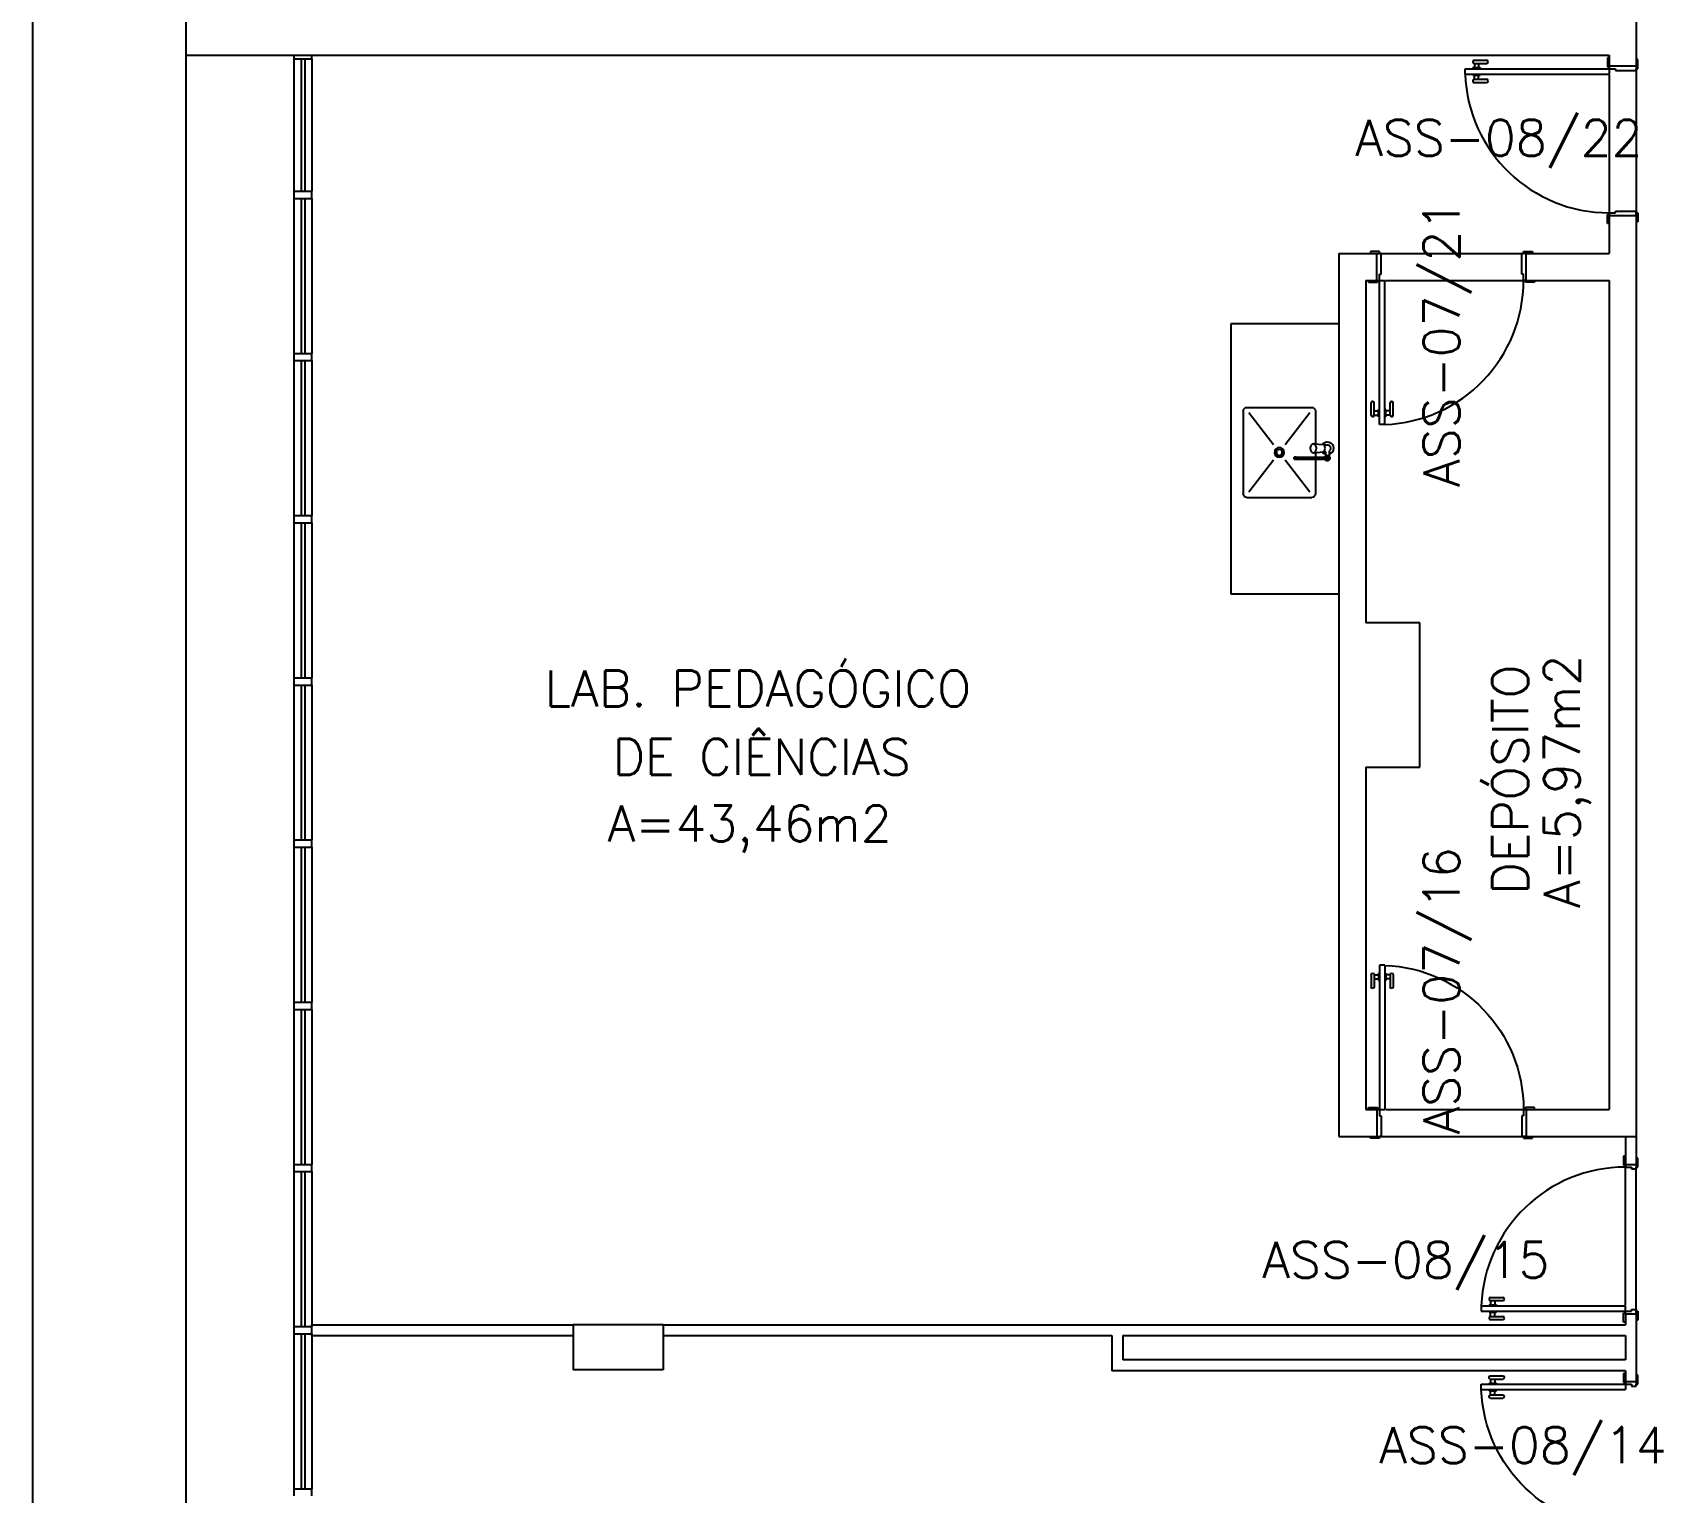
# Model space of a CAD drawing. Extents: x 272.3 to 314.2, y 193.7 to 231.5.
# Drawn here: x 272.52 to 281.57, y 207.3 to 215.4 of the extents above; entities that cross this region are included whole.
import ezdxf

# ---------------------------------------------------------------- set-up
doc = ezdxf.new("R2010")
doc.units = 0
doc.header["$LTSCALE"] = 0.01
for name, color, linetype in [('ALVENARIA', 2, 'CONTINUOUS'), ('AREA', 2, 'CONTINUOUS'), ('DIVISÓRIA', 2, 'CONTINUOUS'), ('ENDEREÇO', 2, 'CONTINUOUS'), ('JANELA', 1, 'CONTINUOUS'), ('MACANETA', 2, 'CONTINUOUS'), ('MARCO', 2, 'CONTINUOUS'), ('PC', 7, 'CONTINUOUS'), ('PISO', 1, 'CONTINUOUS'), ('PORTA', 2, 'CONTINUOUS'), ('SOLEIRA', 1, 'CONTINUOUS'), ('TEXTO', 2, 'CONTINUOUS')]:
    doc.layers.add(name, color=color, linetype=linetype)
doc.styles.add('UNB-100', font='simplex.shx', dxfattribs={"height": 0.4})
doc.styles.add('UNB-200', font='simplex.shx', dxfattribs={"height": 0.3})

# ---------------------------------------------------------------- blocks, each defined once
blk = doc.blocks.new('MACANETA')
at = {"layer": 'MACANETA', "color": 1}
for p, q in [((-0.0765, 0.0523), (-0.0765, 0.12)), ((-0.059, 0.0523), (-0.059, 0.12)), ((0.029, 0.0523), (0.029, 0.12)), ((0.0465, 0.0523), (0.0465, 0.12)), ((-0.059, 0.0755), (-0.0356, 0.0755)), ((-0.059, 0.0523), (-0.0356, 0.0523)), ((-0.0358, 0.0435), (-0.0358, 0.0842)), ((-0.0358, 0.0842), (-0.03, 0.0842)), ((-0.0358, 0.0435), (-0.03, 0.0435)), ((0.0058, 0.0842), (0, 0.0842)), ((0.0058, 0.0435), (0, 0.0435)), ((0.0058, 0.0435), (0.0058, 0.0842)), ((0.029, 0.0755), (0.0059, 0.0755)), ((0.029, 0.0523), (0.0059, 0.0523))]:
    blk.add_line(p, q, dxfattribs=at)
for centre, start, end in [((-0.0678, 0.12), 90, 180), ((-0.0678, 0.12), 0, 90), ((0.0378, 0.12), 90, 180), ((0.0378, 0.12), 0, 90), ((-0.0678, 0.0523), 180, 270), ((-0.0678, 0.0523), 270, 0), ((0.0378, 0.0523), 180, 270), ((0.0378, 0.0523), 270, 0)]:
    blk.add_arc(centre, 0.00874, start, end, dxfattribs=at)
blk = doc.blocks.new('DOOR-80')
at = {"layer": 'PORTA'}
for p, q in [((-0.045, -0.8), (-0.045, 0)), ((-0.015, 0), (-0.045, 0)), ((-0.015, -0.8), (-0.015, 0)), ((-0.045, -0.8), (-0.015, -0.8))]:
    blk.add_line(p, q, dxfattribs=at)
at = {"layer": 'PORTA', "color": 1}
blk.add_arc((-0.015, 0), 0.8, 180, 267.85089, dxfattribs=at)
at = {"layer": 'PORTA'}
blk.add_blockref('MACANETA', (-0.015, -0.8), dxfattribs=at)
blk = doc.blocks.new('DOOR80')
at = {"layer": 'PORTA'}
for p, q in [((0.015, -0.8), (0.015, 0)), ((0.015, 0), (0.045, 0)), ((0.045, -0.8), (0.045, 0)), ((0.045, -0.8), (0.015, -0.8))]:
    blk.add_line(p, q, dxfattribs=at)
at = {"layer": 'PORTA', "color": 1}
blk.add_arc((0.015, 0), 0.8, 272.14911, 0, dxfattribs=at)
at = {"layer": 'PORTA'}
blk.add_blockref('MACANETA', (0.045, -0.8), dxfattribs=at)
blk = doc.blocks.new('A$C5DC5101E')
at = {"layer": 'PC', "color": 1}
for p, q in [((0.1002, 0.48), (0.1002, 0.2972)), ((0.2002, 0.5), (0.1202, 0.5)), ((0.1302, 0.47), (0.2672, 0.2927)), ((0.4802, 0.5), (0.2002, 0.5)), ((0.3332, 0.2927), (0.4702, 0.47)), ((0.5002, 0.48), (0.5002, 0.02)), ((0.0425, 0.29), (0.0511, 0.29)), ((0.0465, 0.2732), (0.0473, 0.2813)), ((0.0473, 0.2651), (0.0465, 0.2732)), ((0.0473, 0.2813), (0.0492, 0.2874)), ((0.0492, 0.2874), (0.0527, 0.292)), ((0.0527, 0.292), (0.0557, 0.2932)), ((0.1112, 0.2982), (0.0557, 0.2932)), ((0.0942, 0.2732), (0.0956, 0.2832)), ((0.0956, 0.2633), (0.0942, 0.2732)), ((0.0956, 0.2832), (0.0992, 0.2909)), ((0.0992, 0.2909), (0.1051, 0.2965)), ((0.1051, 0.2965), (0.1112, 0.2982)), ((0.1112, 0.2982), (0.1174, 0.2965)), ((0.1174, 0.2965), (0.1233, 0.2909)), ((0.1233, 0.2909), (0.1269, 0.2832)), ((0.1269, 0.2832), (0.1283, 0.2732)), ((0.1283, 0.2732), (0.1269, 0.2633)), ((0.0232, 0.2576), (0.0232, 0.228)), ((0.2002, 0.2232), (0.0339, 0.2232)), ((0.2002, 0.2132), (0.0339, 0.2132)), ((0.0432, 0.2469), (0.0432, 0.2293)), ((0.0492, 0.2591), (0.0473, 0.2651)), ((0.0527, 0.2544), (0.0492, 0.2591)), ((0.0557, 0.2532), (0.0527, 0.2544)), ((0.1112, 0.2482), (0.0557, 0.2532)), ((0.0992, 0.2555), (0.0956, 0.2633)), ((0.1051, 0.2499), (0.0992, 0.2555)), ((0.1002, 0.2492), (0.1002, 0.2232)), ((0.1002, 0.2132), (0.1002, 0.02)), ((0.1112, 0.2482), (0.1051, 0.2499)), ((0.1174, 0.2499), (0.1112, 0.2482)), ((0.1233, 0.2555), (0.1174, 0.2499)), ((0.1269, 0.2633), (0.1233, 0.2555)), ((0.1302, 0.03), (0.2672, 0.2073)), ((0.2111, 0.2232), (0.2002, 0.2232)), ((0.2111, 0.2132), (0.2002, 0.2132)), ((0.3332, 0.2073), (0.4702, 0.03)), ((0.2002, 0), (0.1202, 0)), ((0.4802, 0), (0.2002, 0))]:
    blk.add_line(p, q, dxfattribs=at)
for radius in [0.0266, 0.0163]:
    blk.add_circle((0.3002, 0.25), radius, dxfattribs=at)
for centre, radius, start, end in [((0.1202, 0.48), 0.02, 90, 180), ((0.4802, 0.48), 0.02, 360, 90), ((0.0339, 0.2732), 0.0349, 36.17047, 252.25677), ((0.0339, 0.2732), 0.0189, 62.73673, 235.73755), ((0.0339, 0.2182), 0.0145, 20.16101, 339.83899), ((0.0339, 0.2182), 0.005, 90.00373, 269.99627), ((0.0532, 0.2469), 0.01, 102.82848, 180), ((0.0339, 0.2732), 0.0349, 285.53733, 323.99874), ((0.2111, 0.2182), 0.00738, 222.65589, 137.34411), ((0.2111, 0.2182), 0.005, 269.99352, 90.00648), ((0.1202, 0.02), 0.02, 180, 270), ((0.4802, 0.02), 0.02, 270, 360)]:
    blk.add_arc(centre, radius, start, end, dxfattribs=at)

msp = doc.modelspace()

# ---------------------------------------------------------------- linework, layer by layer
at = {"layer": 'ALVENARIA'}
for p, q in [((273.3739, 215.528), (273.3739, 215.278)), ((281.4239, 215.528), (281.4239, 215.218)), ((273.3739, 215.278), (281.2739, 215.278)), ((281.2739, 215.278), (281.2739, 215.218)), ((281.2739, 215.218), (281.4239, 215.218)), ((281.2739, 214.388), (281.2739, 214.178)), ((281.2739, 214.388), (281.4239, 214.388)), ((281.4239, 214.388), (281.4239, 209.278)), ((279.7739, 214.178), (279.7739, 209.278)), ((279.7739, 214.178), (279.9839, 214.178)), ((279.9839, 214.028), (279.9839, 214.178)), ((280.8139, 214.028), (280.8139, 214.178)), ((280.8139, 214.178), (281.2739, 214.178)), ((279.9239, 214.028), (279.9239, 212.128)), ((279.9239, 214.028), (279.9839, 214.028)), ((280.8139, 214.028), (281.2739, 214.028)), ((281.2739, 214.028), (281.2739, 209.428)), ((280.2239, 212.128), (279.9239, 212.128)), ((280.2239, 211.328), (280.2239, 212.128)), ((279.9239, 211.328), (280.2239, 211.328)), ((279.9239, 211.328), (279.9239, 209.428)), ((279.9239, 209.428), (279.9839, 209.428)), ((279.9839, 209.428), (279.9839, 209.278)), ((280.8139, 209.428), (280.8139, 209.278)), ((280.8139, 209.428), (281.2739, 209.428)), ((279.7739, 209.278), (279.9839, 209.278)), ((280.8139, 209.278), (281.4239, 209.278)), ((276.0239, 208.233), (275.5239, 208.233)), ((275.5239, 208.233), (275.5239, 207.983)), ((276.0239, 208.233), (276.0239, 207.983)), ((276.0239, 207.983), (275.5239, 207.983))]:
    msp.add_line(p, q, dxfattribs=at)
at = {"layer": 'DIVISÓRIA'}
for p, q in [((279.1739, 213.788), (279.1739, 212.288)), ((279.7739, 213.788), (279.1739, 213.788)), ((279.7739, 212.288), (279.1739, 212.288)), ((281.3639, 209.278), (281.3639, 209.123)), ((281.4239, 209.278), (281.4239, 209.123)), ((281.3539, 209.168), (281.3539, 209.118)), ((281.3639, 209.168), (281.3539, 209.168)), ((281.3539, 209.118), (281.3639, 209.118)), ((281.3639, 209.123), (281.3639, 209.118)), ((281.3639, 209.123), (281.4239, 209.123)), ((281.3639, 209.118), (281.3639, 209.108)), ((281.3639, 209.108), (281.3989, 209.108)), ((281.3989, 209.108), (281.3989, 209.098)), ((281.3989, 209.098), (281.4239, 209.098)), ((281.4339, 209.158), (281.4239, 209.158)), ((281.4239, 209.123), (281.4239, 209.108)), ((281.4239, 209.108), (281.4339, 209.108)), ((281.4239, 209.098), (281.4239, 209.108)), ((281.4339, 209.108), (281.4339, 209.158)), ((281.3539, 208.298), (281.3639, 208.298)), ((281.3539, 208.248), (281.3539, 208.298)), ((281.3639, 208.308), (281.3989, 208.308)), ((281.3639, 208.298), (281.3639, 208.308)), ((281.3639, 208.293), (281.3639, 208.298)), ((281.3639, 208.293), (281.3639, 208.233)), ((281.3639, 208.293), (281.4239, 208.293)), ((281.3989, 208.318), (281.4239, 208.318)), ((281.3989, 208.308), (281.3989, 208.318)), ((281.4239, 208.318), (281.4239, 208.308)), ((281.4239, 208.293), (281.4239, 208.308)), ((281.4239, 208.308), (281.4339, 208.308)), ((281.4239, 208.293), (281.4239, 207.918)), ((281.4339, 208.308), (281.4339, 208.258)), ((274.0739, 208.233), (275.5239, 208.233)), ((276.0239, 208.233), (281.3639, 208.233)), ((281.3639, 208.248), (281.3539, 208.248)), ((281.4339, 208.258), (281.4239, 208.258)), ((274.0739, 208.173), (275.5239, 208.173)), ((276.0239, 208.173), (278.5139, 208.173)), ((278.5139, 208.173), (278.5139, 207.978)), ((278.5739, 208.173), (278.5739, 208.038)), ((278.5739, 208.173), (281.3639, 208.173)), ((281.3639, 208.173), (281.3639, 208.038)), ((281.3639, 208.038), (278.5739, 208.038)), ((281.3639, 207.978), (278.5139, 207.978)), ((281.3539, 207.963), (281.3539, 207.913)), ((281.3639, 207.963), (281.3539, 207.963)), ((281.3539, 207.913), (281.3639, 207.913)), ((281.3639, 207.978), (281.3639, 207.918)), ((281.3639, 207.918), (281.3639, 207.913)), ((281.3639, 207.918), (281.4239, 207.918)), ((281.3639, 207.913), (281.3639, 207.903)), ((281.4339, 207.953), (281.4239, 207.953)), ((281.4239, 207.918), (281.4239, 207.903)), ((281.4339, 207.903), (281.4339, 207.953)), ((281.3639, 207.903), (281.3989, 207.903)), ((281.3989, 207.903), (281.3989, 207.893)), ((281.3989, 207.893), (281.4239, 207.893)), ((281.4239, 207.903), (281.4339, 207.903)), ((281.4239, 207.893), (281.4239, 207.903))]:
    msp.add_line(p, q, dxfattribs=at)
at = {"layer": 'JANELA'}
for p, q in [((273.9739, 215.278), (273.9739, 215.258)), ((273.9739, 215.258), (273.9739, 214.523)), ((273.9739, 215.258), (274.0739, 215.258)), ((274.0139, 215.258), (274.0139, 214.523)), ((274.0339, 215.258), (274.0339, 214.523)), ((274.0739, 215.258), (274.0739, 215.278)), ((274.0739, 215.258), (274.0739, 214.523)), ((273.9739, 214.523), (274.0739, 214.523)), ((273.9739, 214.523), (273.9739, 214.483)), ((274.0739, 214.483), (274.0739, 214.523)), ((273.9739, 214.483), (273.9739, 213.623)), ((273.9739, 214.483), (274.0739, 214.483)), ((274.0139, 214.483), (274.0139, 213.623)), ((274.0339, 214.483), (274.0339, 213.623)), ((274.0739, 214.483), (274.0739, 213.623)), ((273.9739, 213.623), (274.0739, 213.623)), ((273.9739, 213.623), (273.9739, 213.583)), ((274.0739, 213.583), (274.0739, 213.623)), ((273.9739, 213.583), (274.0739, 213.583)), ((273.9739, 213.583), (273.9739, 212.723)), ((274.0139, 213.583), (274.0139, 212.723)), ((274.0339, 213.583), (274.0339, 212.723)), ((274.0739, 213.583), (274.0739, 212.723)), ((273.9739, 212.723), (274.0739, 212.723)), ((273.9739, 212.723), (273.9739, 212.683)), ((274.0739, 212.683), (274.0739, 212.723)), ((273.9739, 212.683), (273.9739, 211.823)), ((273.9739, 212.683), (274.0739, 212.683)), ((274.0139, 212.683), (274.0139, 211.823)), ((274.0339, 212.683), (274.0339, 211.823)), ((274.0739, 212.683), (274.0739, 211.823)), ((273.9739, 211.823), (274.0739, 211.823)), ((273.9739, 211.823), (273.9739, 211.783)), ((274.0739, 211.783), (274.0739, 211.823)), ((273.9739, 211.783), (274.0739, 211.783)), ((273.9739, 211.783), (273.9739, 210.923)), ((274.0139, 211.783), (274.0139, 210.923)), ((274.0339, 211.783), (274.0339, 210.923)), ((274.0739, 211.783), (274.0739, 210.923)), ((273.9739, 210.923), (274.0739, 210.923)), ((273.9739, 210.923), (273.9739, 210.883)), ((274.0739, 210.883), (274.0739, 210.923)), ((273.9739, 210.883), (274.0739, 210.883)), ((273.9739, 210.883), (273.9739, 210.023)), ((274.0139, 210.883), (274.0139, 210.023)), ((274.0339, 210.883), (274.0339, 210.023)), ((274.0739, 210.883), (274.0739, 210.023)), ((273.9739, 210.023), (274.0739, 210.023)), ((273.9739, 210.023), (273.9739, 209.983)), ((274.0739, 209.983), (274.0739, 210.023)), ((273.9739, 209.983), (273.9739, 209.123)), ((273.9739, 209.983), (274.0739, 209.983)), ((274.0139, 209.983), (274.0139, 209.123)), ((274.0339, 209.983), (274.0339, 209.123)), ((274.0739, 209.983), (274.0739, 209.123)), ((273.9739, 209.123), (274.0739, 209.123)), ((273.9739, 209.123), (273.9739, 209.083)), ((273.9739, 209.083), (274.0739, 209.083)), ((273.9739, 209.083), (273.9739, 208.223)), ((274.0139, 209.083), (274.0139, 208.223)), ((274.0339, 209.083), (274.0339, 208.223)), ((274.0739, 209.083), (274.0739, 209.123)), ((274.0739, 209.083), (274.0739, 208.223)), ((273.9739, 208.223), (274.0739, 208.223)), ((273.9739, 208.223), (273.9739, 208.183)), ((273.9739, 208.183), (273.9739, 207.323)), ((273.9739, 208.183), (274.0739, 208.183)), ((274.0139, 208.183), (274.0139, 207.323)), ((274.0339, 208.183), (274.0339, 207.323)), ((274.0739, 208.173), (274.0739, 208.233)), ((274.0739, 208.183), (274.0739, 207.323)), ((273.9739, 207.323), (274.0739, 207.323)), ((273.9739, 207.323), (273.9739, 207.283)), ((274.0739, 207.283), (274.0739, 207.323))]:
    msp.add_line(p, q, dxfattribs=at)
at = {"layer": 'MARCO'}
for p, q in [((281.2639, 215.263), (281.2639, 215.213)), ((281.2739, 215.263), (281.2639, 215.263)), ((281.4339, 215.253), (281.4239, 215.253)), ((281.4339, 215.203), (281.4339, 215.253)), ((281.2639, 215.213), (281.2739, 215.213)), ((281.2739, 215.218), (281.2739, 215.213)), ((281.2739, 215.213), (281.2739, 215.203)), ((281.2739, 215.203), (281.3089, 215.203)), ((281.3089, 215.203), (281.3089, 215.193)), ((281.3089, 215.193), (281.4239, 215.193)), ((281.4239, 215.218), (281.4239, 215.203)), ((281.4239, 215.203), (281.4339, 215.203)), ((281.4239, 215.193), (281.4239, 215.203)), ((281.2639, 214.393), (281.2739, 214.393)), ((281.2639, 214.343), (281.2639, 214.393)), ((281.2739, 214.343), (281.2639, 214.343)), ((281.2739, 214.403), (281.3089, 214.403)), ((281.2739, 214.393), (281.2739, 214.403)), ((281.2739, 214.388), (281.2739, 214.393)), ((281.3089, 214.413), (281.4239, 214.413)), ((281.3089, 214.403), (281.3089, 214.413)), ((281.4239, 214.413), (281.4239, 214.403)), ((281.4239, 214.388), (281.4239, 214.403)), ((281.4239, 214.403), (281.4339, 214.403)), ((281.4339, 214.353), (281.4239, 214.353)), ((281.4339, 214.403), (281.4339, 214.353)), ((279.9989, 214.188), (279.9489, 214.188)), ((279.9489, 214.188), (279.9489, 214.178)), ((279.9839, 214.178), (279.9989, 214.178)), ((279.9989, 214.178), (279.9989, 214.188)), ((280.0089, 214.178), (279.9989, 214.178)), ((280.0089, 214.063), (280.0089, 214.178)), ((280.7889, 214.063), (280.7889, 214.178)), ((280.7889, 214.178), (280.7989, 214.178)), ((280.7989, 214.178), (280.7989, 214.188)), ((280.7989, 214.188), (280.8489, 214.188)), ((280.8139, 214.178), (280.7989, 214.178)), ((280.8489, 214.188), (280.8489, 214.178)), ((279.9989, 214.028), (279.9989, 214.063)), ((279.9989, 214.063), (280.0089, 214.063)), ((280.7989, 214.063), (280.7889, 214.063)), ((280.7989, 214.028), (280.7989, 214.063)), ((279.9389, 214.028), (279.9389, 214.018)), ((279.9389, 214.018), (279.9889, 214.018)), ((279.9839, 214.028), (279.9889, 214.028)), ((279.9889, 214.018), (279.9889, 214.028)), ((279.9889, 214.028), (279.9989, 214.028)), ((280.8089, 214.028), (280.7989, 214.028)), ((280.8089, 214.018), (280.8089, 214.028)), ((280.8139, 214.028), (280.8089, 214.028)), ((280.8589, 214.018), (280.8089, 214.018)), ((280.8589, 214.028), (280.8589, 214.018)), ((279.9389, 209.428), (279.9389, 209.438)), ((279.9389, 209.438), (279.9889, 209.438)), ((279.9839, 209.428), (279.9889, 209.428)), ((279.9889, 209.438), (279.9889, 209.428)), ((279.9889, 209.428), (279.9989, 209.428)), ((279.9989, 209.428), (279.9989, 209.393)), ((279.9989, 209.393), (280.0089, 209.393)), ((280.0089, 209.393), (280.0089, 209.278)), ((280.7989, 209.393), (280.7889, 209.393)), ((280.7889, 209.393), (280.7889, 209.278)), ((280.8089, 209.428), (280.7989, 209.428)), ((280.7989, 209.428), (280.7989, 209.393)), ((280.8589, 209.438), (280.8089, 209.438)), ((280.8089, 209.438), (280.8089, 209.428)), ((280.8139, 209.428), (280.8089, 209.428)), ((280.8589, 209.428), (280.8589, 209.438)), ((279.9489, 209.268), (279.9489, 209.278)), ((279.9989, 209.268), (279.9489, 209.268)), ((279.9839, 209.278), (279.9989, 209.278)), ((280.0089, 209.278), (279.9989, 209.278)), ((279.9989, 209.278), (279.9989, 209.268)), ((280.7889, 209.278), (280.7989, 209.278)), ((280.7989, 209.278), (280.7989, 209.268)), ((280.8139, 209.278), (280.7989, 209.278)), ((280.7989, 209.268), (280.8489, 209.268)), ((280.8489, 209.268), (280.8489, 209.278))]:
    msp.add_line(p, q, dxfattribs=at)
at = {"layer": 'PISO'}
for p, q in [((272.5239, 231.228), (272.5239, 193.928)), ((273.3739, 215.278), (273.3739, 193.928))]:
    msp.add_line(p, q, dxfattribs=at)
at = {"layer": 'SOLEIRA'}
for p, q in [((281.2739, 215.168), (281.2739, 214.393)), ((281.4239, 215.193), (281.4239, 214.413)), ((280.0089, 214.178), (280.7889, 214.178)), ((280.0339, 214.028), (280.8089, 214.028)), ((280.0339, 209.428), (280.8089, 209.428)), ((280.0089, 209.278), (280.7889, 209.278)), ((281.3639, 208.343), (281.3639, 209.118)), ((281.4239, 208.318), (281.4239, 209.098))]:
    msp.add_line(p, q, dxfattribs=at)

# ---------------------------------------------------------------- block references
at = {"layer": 'DIVISÓRIA', "xscale": -1}
msp.add_blockref('A$C5DC5101E', (279.7435, 212.8237), dxfattribs=at)
at = {"layer": 'PORTA'}
for name, p, rotation in [('DOOR80', (281.2739, 215.218), 270.0000000077172), ('DOOR-80', (281.3639, 208.293), 270.0000000025856)]:
    msp.add_blockref(name, p, dxfattribs=dict(at, rotation=rotation))
msp.add_blockref('DOOR80', (279.9839, 214.028), dxfattribs=at)
at = {"layer": 'PORTA', "xscale": -1}
for name, p, rotation in [('DOOR80', (279.9839, 209.428), 180), ('DOOR-80', (281.3639, 207.918), 269.9999999922829)]:
    msp.add_blockref(name, p, dxfattribs=dict(at, rotation=rotation))

# ---------------------------------------------------------------- texts
at = {"layer": 'AREA', "style": 'UNB-200'}
msp.add_text('A=5,97m2', height=0.2, rotation=90, dxfattribs=at).set_placement((281.1121, 210.5451))
at = {"layer": 'AREA', "style": 'UNB-100'}
msp.add_text('A=43,46m2', height=0.2, dxfattribs=at).set_placement((275.7148, 210.9149))
at = {"layer": 'ENDEREÇO', "style": 'UNB-100'}
for s, p in [('ASS-08/22', (279.8646, 214.7192)), ('ASS-08/15', (279.3482, 208.4928)), ('ASS-08/14', (279.9978, 207.4654))]:
    msp.add_text(s, height=0.2, dxfattribs=at).set_placement(p)
at = {"layer": 'ENDEREÇO', "color": 2, "style": 'UNB-100'}
for s, p in [('ASS-07/21', (280.4428, 212.8812)), ('ASS-07/16', (280.4428, 209.2886))]:
    msp.add_text(s, height=0.2, rotation=90, dxfattribs=at).set_placement(p)
at = {"layer": 'TEXTO', "style": 'UNB-200'}
for s, p in [('LAB. PEDAGÓGICO', (275.3666, 211.664)), ('DE CIÊNCIAS', (275.7435, 211.2842))]:
    msp.add_text(s, height=0.2, dxfattribs=at).set_placement(p)
msp.add_text('DEPÓSITO', height=0.2, rotation=90, dxfattribs=at).set_placement((280.8252, 210.6204))

doc.saveas('drawing.dxf')
